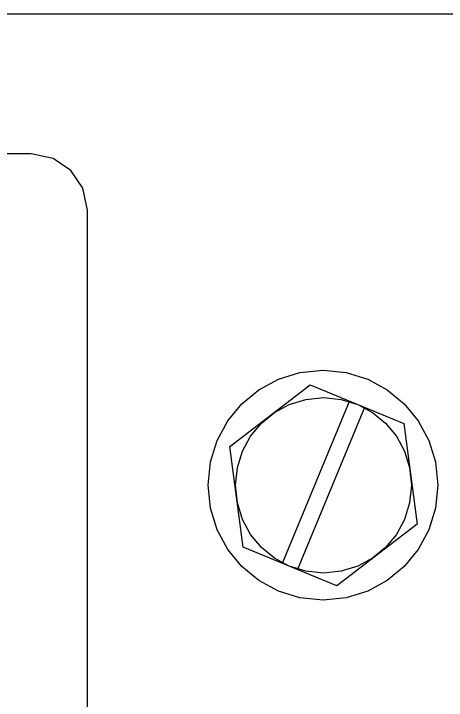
# Model space of a CAD drawing. Extents: x 1 to 47.7, y 0.2 to 35.
# Drawn here: x 39.039 to 39.654, y 18.533 to 19.51 of the extents above; entities that cross this region are included whole.
import ezdxf

# ---------------------------------------------------------------- set-up
doc = ezdxf.new("R2010")
doc.units = 0
doc.header["$MEASUREMENT"] = 0
doc.layers.add('8_0_____DWG', color=7, linetype='CONTINUOUS')

msp = doc.modelspace()

# ---------------------------------------------------------------- linework, layer by layer
at = {"layer": '8_0_____DWG'}
for points in [[(39.00393, 19.5102), (39.07293, 19.5102), (39.14027, 19.5102), (39.20589, 19.5102), (39.26976, 19.5102), (39.33183, 19.5102), (39.39204, 19.5102), (39.45035, 19.5102), (39.50672, 19.5102), (39.56109, 19.5102), (39.61342, 19.5102), (39.66366, 19.5102)], [(39.14358, 18.31473), (39.14358, 18.56074), (39.14358, 18.80676), (39.14358, 18.91995), (39.14358, 19.02137), (39.14358, 19.10708), (39.14358, 19.17317), (39.14358, 19.2157), (39.14358, 19.2269), (39.14358, 19.23075), (39.13729, 19.26188), (39.12015, 19.28731), (39.09472, 19.30445), (39.06358, 19.31074), (39.05274, 19.31074), (39.02211, 19.31074)], [(39.46052, 18.98237), (39.5939, 18.92722), (39.61283, 18.78413), (39.49836, 18.6962), (39.36499, 18.75134), (39.34606, 18.89444), (39.46052, 18.98237)], [(39.5163, 18.95931), (39.42077, 18.72829)], [(39.44257, 18.71925), (39.5381, 18.95028)]]:
    msp.add_lwpolyline(points, dxfattribs=at)
for points in [[(39.47876, 19.00302), (39.51166, 18.9997), (39.54231, 18.99017), (39.57005, 18.9751), (39.59422, 18.95513), (39.61415, 18.93093), (39.62921, 18.90316), (39.63872, 18.87247), (39.64204, 18.83951), (39.63872, 18.80656), (39.62921, 18.77587), (39.61415, 18.7481), (39.59422, 18.7239), (39.57005, 18.70393), (39.54231, 18.68886), (39.51166, 18.67933), (39.47876, 18.67601), (39.44585, 18.67933), (39.4152, 18.68886), (39.38746, 18.70393), (39.3633, 18.7239), (39.34336, 18.7481), (39.3283, 18.77587), (39.31879, 18.80656), (39.31547, 18.83951), (39.31879, 18.87247), (39.3283, 18.90316), (39.34336, 18.93093), (39.3633, 18.95513), (39.38746, 18.9751), (39.4152, 18.99017), (39.44585, 18.9997)], [(39.47943, 18.71449), (39.45424, 18.71703), (39.43077, 18.7243), (39.40954, 18.73581), (39.39104, 18.75104), (39.37578, 18.76951), (39.36425, 18.79071), (39.35697, 18.81413), (39.35443, 18.83928), (39.35697, 18.86443), (39.36425, 18.88785), (39.37578, 18.90905), (39.39104, 18.92751), (39.40954, 18.94275), (39.43077, 18.95426), (39.45424, 18.96153), (39.47943, 18.96406), (39.50462, 18.96153), (39.52809, 18.95426), (39.54932, 18.94275), (39.56782, 18.92751), (39.58308, 18.90905), (39.59461, 18.88785), (39.60189, 18.86443), (39.60443, 18.83928), (39.60189, 18.81413), (39.59461, 18.79071), (39.58308, 18.76951), (39.56782, 18.75104), (39.54932, 18.73581), (39.52809, 18.7243), (39.50462, 18.71703)]]:
    msp.add_lwpolyline(points, close=True, dxfattribs=at)

doc.saveas('drawing.dxf')
